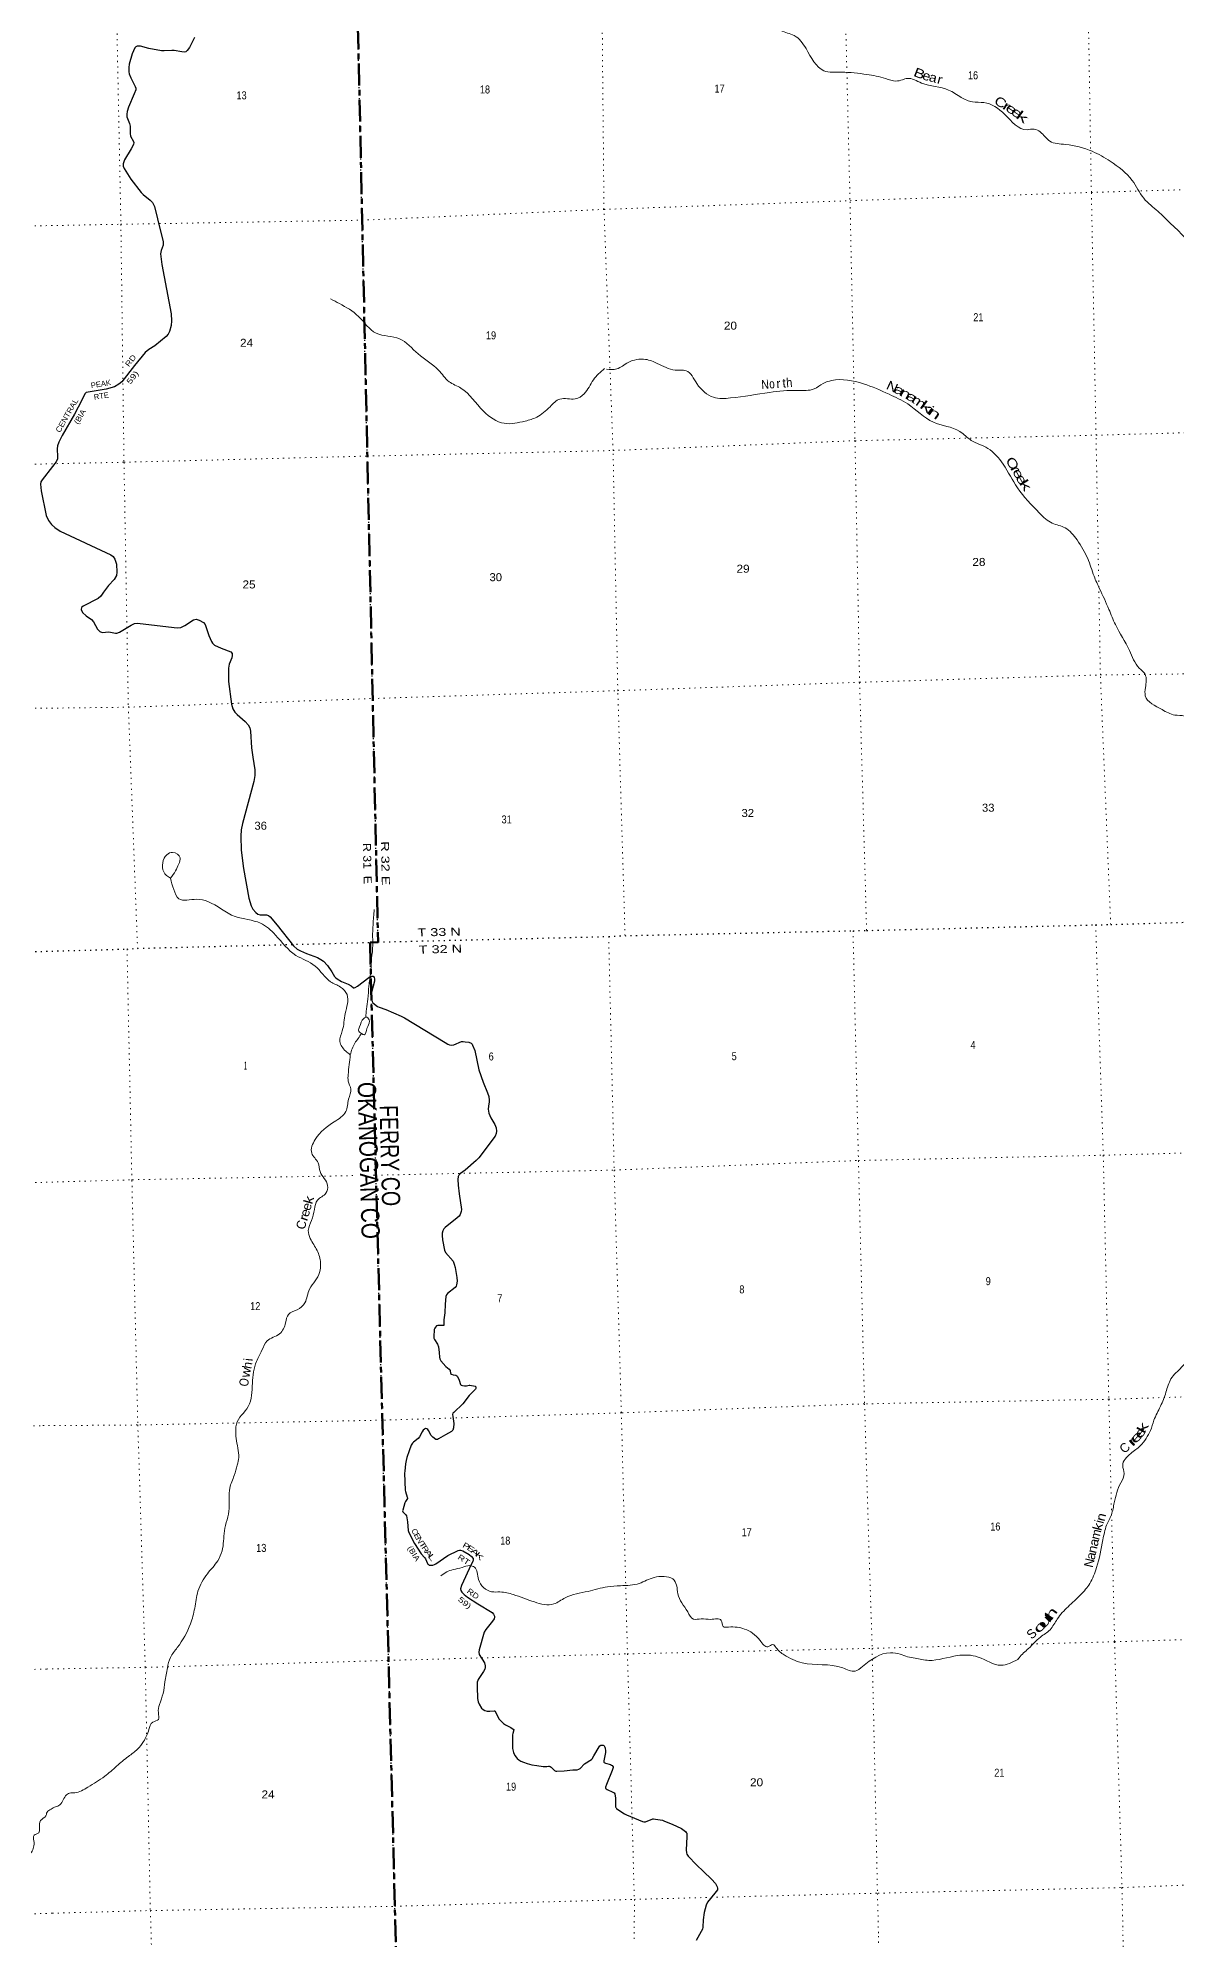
# Model space of a CAD drawing. Header units: feet. Extents: x 489137 to 739700, y 189004 to 379547.
# Drawn here: x 521522 to 546440, y 281920 to 323522 of the extents above; entities that cross this region are included whole.
import ezdxf
from ezdxf.enums import TextEntityAlignment as Align

# ---------------------------------------------------------------- set-up
doc = ezdxf.new("R2010")
doc.units = ezdxf.units.FT
doc.header["$LTSCALE"] = 80
doc.linetypes.add('DOTTED', pattern=[1.5, 0.3, -1.2])
doc.linetypes.add('LONG_DASH_SHORT_DASH', pattern=[9.9, 6, -1.2, 1.5, -1.2])
for name, color, linetype, lineweight in [('11', 7, 'LONG_DASH_SHORT_DASH', 60), ('29', 7, 'Continuous', 25), ('39', 7, 'Continuous', 13), ('6', 7, 'DOTTED', 25), ('7', 7, 'DOTTED', 13)]:
    doc.layers.add(name, color=color, linetype=linetype, lineweight=lineweight)
for name, color, linetype in [('12', 7, 'Continuous'), ('30', 7, 'Continuous'), ('41', 7, 'Continuous')]:
    doc.layers.add(name, color=color, linetype=linetype)

msp = doc.modelspace()

# ---------------------------------------------------------------- linework, layer by layer
at = {"layer": '11'}
msp.add_lwpolyline([(528434.47, 327715.85), (528960.59, 303748.52), (528785.33, 303738.9), (529352.81, 281749.95)], dxfattribs=at)
at = {"layer": '29'}
for points in [[(524670.33, 323224.33), (524496.67, 323251.9), (524450.75, 323250.27), (524281.39, 323240.34), (524221.71, 323239.76), (523944.73, 323295.26), (523764.8, 323342.94), (523692.02, 323342.94), (523659.67, 323326.75), (523639.46, 323306.52), (523578.26, 323179.52), (523518.16, 322950.47), (523509.47, 322880.28), (523510.07, 322784.58), (523518.16, 322736.03), (523549.77, 322655.52), (523645.7, 322465.01), (523659.67, 322428.53), (523659.67, 322388.07), (523627.74, 322304.86), (523502.19, 322013.75), (523469.64, 321916.71), (523461.55, 321860.06), (523467.57, 321796.47), (523526.24, 321653.71), (523539.61, 321593.01), (523537.68, 321437.46), (523546.46, 321378.58), (523609.13, 321256.19), (523615.2, 321236.97), (523607.11, 321192.46), (523560.8, 321099.02), (523415.71, 320859.73), (523384.73, 320769.65), (523384.73, 320721.09), (523406.62, 320669.6), (523554.27, 320432.42), (523780.98, 320140.49), (523819.54, 320100.39), (523976.3, 319976.61), (524023.58, 319922), (524066.91, 319834.38), (524136.57, 319568.23), (524258.1, 319066.26), (524262.15, 319013.66), (524256.8, 318994.9), (524213.63, 318872.05), (524201.31, 318803.15), (524227.7, 318569.83), (524431.98, 317492.57), (524444.11, 317334.55), (524431.98, 317233.4), (524399.63, 317103.92), (524371.32, 317045.25), (524324.06, 316994.08), (524077.07, 316789.61), (523942.72, 316707.41), (523862.93, 316640.81), (523630.09, 316360.09), (523352.87, 316001.1), (523291.73, 315948.77), (523194.69, 315896.17), (523015.78, 315843.98), (522616.48, 315778.84), (522576.05, 315766.7), (522547.96, 315742.88), (522481.04, 315601.22), (522319.5, 315296.74), (522051.29, 314827), (521977.63, 314684.4), (521949.32, 314603.48), (521937.9, 314534.29), (521945.28, 314364.76), (521945.28, 314316.21), (521915.08, 314252.81), (521888.78, 314218.04)], [(524945.98, 323536.08), (524836.66, 323318.23), (524787.79, 323247.85), (524755.44, 323223.58), (524726.31, 323215.44), (524670.33, 323224.33)], [(521888.78, 314218.04), (521835.1, 314147.04), (521610.59, 313856.53), (521585.42, 313814.5), (521577.33, 313761.9), (521586.64, 313617.41), (521697.89, 313078.09), (521747.15, 312966.85), (521814.16, 312882.23), (521888.67, 312813.1), (522003.89, 312733.35), (523112.14, 312214.6), (523162.34, 312179.9), (523202.78, 312123.26), (523240.62, 312015.12), (523247.26, 311840.03), (523235.13, 311767.2), (523186.86, 311682.08), (523061.22, 311546.45), (522956.03, 311401.44), (522895.48, 311316.07), (522840.53, 311264.14), (522505.72, 311097), (522474.97, 311065.21), (522466.88, 311024.75), (522493.23, 310959.25), (522571.98, 310883.24), (522689.28, 310800.49), (522733.75, 310753.67), (522826.15, 310589.19), (522871.22, 310539.22), (522926.98, 310517.99), (523067.99, 310530.97), (523216.07, 310505.84), (523247.26, 310506.86), (523303.87, 310523.04), (523558.85, 310677.3), (523631.38, 310713.2), (523700.12, 310721.3), (523877.18, 310704.53), (524565.96, 310621.49), (524646.28, 310630.27), (524734.19, 310673.79), (524920.78, 310795.38)], [(524920.78, 310795.38), (524977.84, 310808.29), (525050.27, 310785.76), (525143.62, 310739.51), (525181.86, 310697.45), (525259.06, 310451.76), (525313.45, 310318.72), (525337.71, 310284.33), (525383.71, 310244.07), (525524.9, 310174.27), (525738.01, 310094.17), (525768.3, 310057.55), (525770.36, 310017.29), (525762.64, 309966.48), (525705.66, 309827.13), (525687.83, 309741.76), (525685.51, 309448.87), (525751.25, 308950.37), (525782.48, 308850.01), (525826.52, 308777.31), (525875.48, 308728.63), (526054.07, 308573.21), (526122.13, 308498), (526154.48, 308437.31), (526170.71, 308363.22), (526190.49, 307998.42), (526218.25, 307789.37), (526261.85, 307516.27), (526263.66, 307393.44), (526246.46, 307259.28), (525994.17, 306341.81), (525964.45, 306203.9), (525956.36, 306066.33), (525965.32, 305755.2), (526014.21, 305359.1), (526134.51, 304707.01), (526182.79, 304536.93), (526221.74, 304463.69), (526283.87, 304391.27), (526332.4, 304354.86), (526378.39, 304343.95), (526519.67, 304346.85), (526566.91, 304330.58), (526601.76, 304297.2), (526753.86, 304120.76), (527112.78, 303665.01), (527193.95, 303592.89), (527262.38, 303555.77), (527398.32, 303501.05), (527632.9, 303412.29), (527711.2, 303369.65), (527763.77, 303329.19), (527853.65, 303236.22), (527946.22, 303096.07), (528010.42, 302993.36), (528030.63, 302969.09), (528063.32, 302944.66), (528162.01, 302885.69)], [(528162.01, 302885.69), (528303.6, 302828.88), (528373.76, 302790.73), (528423.07, 302747.6), (528437.34, 302745.58), (528461.95, 302755.84), (528507.77, 302784.94), (528757.58, 302973.58), (528788.06, 302991.86), (528816.26, 303002.64), (528836.77, 303004.7), (528851.64, 303002.12), (528864.57, 302993.03), (528878.31, 302975.44), (528884.46, 302942.6), (528884.97, 302920.55), (528881.07, 302894.36), (528822.92, 302676.84), (528819.85, 302649.13), (528828.05, 302476.73), (528832.15, 302446.97), (528836.23, 302433.8), (528846.51, 302418.24), (528951.71, 302338.35), (528983.42, 302323.32), (529127.68, 302269.86), (529466.43, 302128.34), (529542.41, 302087.22), (530427.01, 301547.09), (530484.77, 301515.71), (530523.74, 301501.34), (530566.81, 301495.18), (530619.07, 301500.98), (530786.27, 301569.07), (530822.83, 301572.04), (530870.36, 301567.02), (530944.2, 301554.7), (530994.45, 301535.21), (531018.03, 301515.71), (531030.34, 301495.18), (531076.02, 301373.33), (531166.38, 300952.74), (531260.26, 300679.48), (531353.98, 300448.58), (531381.07, 300368.43), (531392.93, 300287.64), (531391.33, 300255.55), (531373.89, 300156.01), (531371.39, 300093.69), (531385.17, 300007.21), (531426.59, 299904.7), (531513.97, 299756.45), (531545.15, 299684.99), (531552.85, 299613.66), (531548.23, 299560.82), (531522.96, 299498.3), (531163.67, 299028.23), (531108.72, 298968.72), (530867.06, 298760), (530761.67, 298685.48), (530729.87, 298649.57), (530716.06, 298618.96), (530705.26, 298557.21), (530710.66, 298431.26), (530733.69, 298238.09)], [(530733.69, 298238.09), (530784.22, 297895.32), (530779.35, 297855.05), (530755.51, 297790.65), (530735, 297753.71), (530695.01, 297712.8), (530430.43, 297506.4), (530401.71, 297473.56), (530376.86, 297428.51), (530360.69, 297377.1), (530360.69, 297327.84), (530369.46, 297234.72), (530411.97, 297009.73), (530439.12, 296955.12), (530601.38, 296765.4), (530628.35, 296698.79), (530648.33, 296626.75), (530687.48, 296407.3), (530689.88, 296333.47), (530675.91, 296251.8), (530666.3, 296221.61), (530647.84, 296194.93), (530481.7, 296061.53), (530457.09, 296032.8), (530440.48, 295994.74), (530430.98, 295825.15), (530419.51, 295639.39), (530399.87, 295481.77), (530397.61, 295363.72), (530271.01, 295363.2), (530241.74, 295351.41), (530217.12, 295326.78), (530202.77, 295304.2), (530190.53, 295271.43), (530180.21, 295115.38), (530184.31, 295084.6), (530195.32, 295057.62), (530264.3, 294949.14), (530284.77, 294895.27), (530297.35, 294766.3), (530302.24, 294669), (530311.97, 294629.27), (530337.11, 294584.85), (530443.85, 294461.39), (530517.6, 294404.24), (530537.06, 294377.77), (530545.37, 294313.31), (530564.77, 294295.47), (530606.08, 294281.76), (530660.15, 294273.91), (530682.9, 294262.51), (530699.12, 294243.13), (530733.45, 294162.91), (530733.45, 294162.91)], [(530733.45, 294162.91), (530762.7, 294072.78), (530770.39, 294063.03), (530782.61, 294053.88), (530808.33, 294047.64), (530852.94, 294041.99), (530880.12, 294039.43), (530897.79, 294041.14), (530951.39, 294056.36), (530971.39, 294057.9), (531085.67, 294033.32), (531093.42, 294027.12), (531098.55, 294018.91), (531100.6, 294000.44), (531100.6, 293984.02), (531091.96, 293968.84), (530957.12, 293827.99), (530816.36, 293648.74), (530617.04, 293460.72), (530599.12, 293440.14), (530592.97, 293413.46), (530597.17, 293369.68), (530619.92, 293216.62), (530610.16, 293119.65), (530594.18, 293071.04), (530570.41, 293041.98), (530432.94, 292968.21), (530285.32, 292879.84), (530261.74, 292868.55), (530249.94, 292863.93), (530235.07, 292864.44), (530223.22, 292868.83), (530161.23, 292915.75), (530123.95, 292952.38), (530060.93, 293066.62), (530048.43, 293086.1), (530027.92, 293100.47), (529999.2, 293106.62), (529989.46, 293104.05), (529973.97, 293095.83), (529948.44, 293071.22), (529925.7, 293036.74), (529865.89, 292921.91), (529835.33, 292888.36), (529736.16, 292807.49), (529724.55, 292796.23), (529714.11, 292784.4), (529687.45, 292741.3), (529640.33, 292621.7), (529592.08, 292475.51), (529575.15, 292406.26), (529564.58, 292334.28), (529545.41, 292176.39), (529543.08, 292132.26), (529554.48, 291761.16), (529558.23, 291727.44), (529600.28, 291605.33), (529602.33, 291588.91), (529602.33, 291575.57), (529594.12, 291552.99), (529560.28, 291509.89), (529547.39, 291480.62), (529499.78, 291321.07), (529498.75, 291303.63), (529503.64, 291284.38), (529567.98, 291215.9), (529580.71, 291194.52), (529605.4, 291067.71), (529621.82, 290873.67), (529632.48, 290833.99), (529760.59, 290589.39), (529900.74, 290369.14), (529975.77, 290287.32), (529999.72, 290254.37), (530041.77, 290155.86), (530053.04, 290140.97), (530064.33, 290129.18), (530078.69, 290120.97), (530115.6, 290115.84), (530156.62, 290118.92), (530196.48, 290132.61), (530223.28, 290146.62), (530488.69, 290325.79), (530710.5, 290435.4), (530742.19, 290445.25), (530762.7, 290445.25), (530813.97, 290432.93), (530953.18, 290353.59), (531006.77, 290305.69), (531041.64, 290260.53), (531044.51, 290231.62), (531031.38, 290194.86), (530998.39, 290134.22), (530789.94, 289673.7), (530767.82, 289602.75), (530774.15, 289566.57), (530794.49, 289528.86), (530841.66, 289475.5), (530916.08, 289414.95), (531143.23, 289273.85)], [(531143.23, 289273.85), (531454.56, 289080.47), (531488.76, 289045.53), (531507.35, 289002.42)], [(531507.35, 289002.42), (531509.27, 288983.96), (531499.01, 288944.96), (531467.34, 288892.98), (531319.55, 288714.07), (531280.34, 288650.63), (531170.59, 288265.95), (531165.72, 288213.29), (531174.98, 288167.14), (531286.73, 287980.85), (531304.16, 287916.73), (531304.16, 287879.79), (531295.96, 287844.89), (531267.19, 287792.98), (531150.65, 287620.07), (531141.1, 287595.53), (531132.9, 287556.54), (531131.03, 287454.39), (531137.98, 287202.27), (531153.41, 287131.69), (531173.92, 287076.28), (531227.59, 286991.5), (531261.09, 286958.27), (531298.49, 286935.86), (531351.33, 286923.38), (531405.59, 286921.02), (531498.46, 286934.24), (531511.31, 286929.53), (531519.52, 286921.32), (531539.04, 286884.29), (531614.24, 286752.04), (531671.29, 286687.35), (531708.21, 286652.46), (531752.04, 286624.57), (531865.37, 286565.41), (531919.47, 286533.42), (531928.18, 286523.68), (531930.19, 286513.73), (531908.7, 286435.43), (531904.31, 286404.47), (531901.01, 286147.6), (531905.35, 286109.91), (531909.21, 286081.92), (531923.05, 286020.87), (531952.34, 285957.14), (531980.48, 285915.17), (532006.12, 285889.51), (532038.94, 285861.81), (532086.09, 285833.66), (532141.49, 285809.47), (532221.48, 285781.76), (532324.73, 285753.81), (532433.25, 285733.02), (532575.33, 285714.47), (532624.5, 285711.99), (532653.22, 285714.05), (532687.06, 285721.23), (532704.59, 285720.06), (532726.03, 285715.07), (532745.51, 285701.73), (532791.68, 285654.53), (532822.43, 285623.74), (532848.39, 285610.83), (532873.7, 285608.35), (533034.2, 285617.11), (533220.33, 285638.07)], [(533220.33, 285638.07), (533315.7, 285643.24), (533355.24, 285653.26), (533379.28, 285667.86), (533476.03, 285769.73), (533510.55, 285795.11), (533596.97, 285841.8), (533627.46, 285864.89), (533643.87, 285883.36), (533685.49, 285943.75), (533795.87, 286146.85), (533813.59, 286168.14), (533832.56, 286178.91), (533861.79, 286182.51), (533882.61, 286180.18), (533902.81, 286172.24), (533910.5, 286164.54), (533925.17, 286140.34), (533931.52, 286115.8), (533935.62, 286058.34), (533933.68, 286017.36), (533901.27, 285837.2), (533900.04, 285819.23), (533903.32, 285807.44), (533909.47, 285798.2), (533936.52, 285783.35), (534045.7, 285754.41), (534069.45, 285743.82), (534081.76, 285734.58), (534106.47, 285706.72), (534108.42, 285690.45), (534080.48, 285627.72), (533958.36, 285317.55), (533936.66, 285259.98), (533938.42, 285242.65), (533948.97, 285227.14), (533976.92, 285208.82), (534100.33, 285153.81), (534124.33, 285136.84), (534138.84, 285115.94), (534157.35, 285023.36), (534159.2, 284991.12), (534152.53, 284846.94), (534154.58, 284833.6), (534160.08, 284819.61), (534166.88, 284810), (534179.19, 284795.63), (534228.97, 284759.91), (534350.45, 284681.72), (534396.99, 284657.02), (534748.86, 284512.92), (534773.48, 284505.74), (534789.39, 284504.38), (534810.9, 284506.26), (534829.88, 284512.92), (534954.99, 284565.26), (534974.99, 284568.85), (534989.13, 284569.34), (535032.93, 284565.26), (535181.14, 284537.36), (535229.31, 284521.65), (535395.56, 284449.15), (535599.91, 284354.77), (535660.54, 284315.91), (535688.23, 284291.28), (535705.24, 284269.28), (535713.86, 284253.31), (535718.99, 284229.71), (535719.72, 284172.61), (535702.54, 283887.92), (535708.74, 283824.36), (535714.89, 283795.63), (535743.42, 283751.22), (535929.93, 283559.77), (536079.92, 283414.3), (536254.2, 283252.97), (536344.55, 283151.18), (536383.52, 283079.35), (536389.67, 283050.62), (536384.3, 283016.46), (536328, 282945.17), (536170.22, 282742.76), (536139.05, 282682.61), (536099.22, 282520.72), (536071.5, 282360.99), (536066.01, 282197.5), (536058.44, 282158.86), (536032, 282104.28), (535918.86, 281906.7)]]:
    msp.add_lwpolyline(points, dxfattribs=at)
at = {"layer": '39'}
for points in [[(532609.03, 327815.36), (532942.41, 327522.93), (533284.32, 327258.3), (533748.51, 327121.93), (534496.52, 327121.78), (534845.36, 326990.72), (535117.51, 326768.87), (535435.71, 326481.43), (535866.7, 325873.3), (536483.01, 325631.45), (536851.09, 325456.38), (537084.53, 325162.86), (537114.71, 324830.07), (537276.57, 324486.3), (537643.86, 323836.21), (537774.63, 323693.83), (538066.55, 323575.55), (538324.04, 323290.68), (538715.66, 322806.93), (539098.55, 322773.71), (539653.66, 322724.43), (540066.13, 322637.35), (540291.9, 322580.14), (540432.71, 322609.81), (540539.16, 322638.65), (540852.92, 322537.07), (541442.82, 322385.54), (541721.61, 322224.49), (541964.56, 322125.24), (542215.58, 322111.08), (542672.61, 321851.24), (543159.72, 321517.34), (543317.12, 321529.22), (543447.93, 321469.72), (543658.99, 321266.61), (544000.31, 321196.01), (544586.17, 321044.39), (544979.51, 320827.48), (545460.6, 320406.52), (545712.42, 320020.46), (545865.75, 319864.47), (546020.47, 319734.79), (546316.3, 319452.88), (546647.93, 319111.18), (546878.18, 318866.09), (547302.54, 318789.41), (547645.99, 318545.02), (548002, 318367.65), (548276.26, 318226.7), (548513.25, 318038.37), (548854.48, 317886.91), (549253.25, 317696.42), (549489.1, 317386.78), (549914.95, 317162.57), (550527.03, 317013.6), (550966.83, 316882.71), (551272.12, 316797.09), (551540.09, 316581.21), (551641.37, 316476.02), (551702.81, 316453.17)], [(533918.26, 316291.77), (533671.44, 316045.29), (533470.52, 315739.27), (533275.02, 315629.44), (532941.54, 315625.45), (532723.15, 315458.48), (532431.5, 315227.08), (532180.77, 315144.22), (531723.04, 315094.78), (531265.86, 315360.68), (530774.7, 315864.27), (530516.6, 316005.61), (530284.13, 316258.73), (529834.93, 316613.76), (529430.76, 316945.61), (528920.43, 317066.72), (528531.61, 317433.31), (528116.52, 317714.37), (527924.04, 317816.86)], [(551946.54, 306537.17), (551573.57, 306800.87), (551279.24, 306935.27), (551227.38, 306990.61), (551278.8, 307038.34), (551212.89, 307089.31), (550981.59, 307124.16), (550585.42, 307290.46), (550219.4, 307548.45), (549948.5, 307717.77), (549556.28, 307888.21), (549163.91, 307979.82), (548537.56, 307964.72), (548243.53, 308002.1), (548062.45, 308135.18), (547689.75, 308249.49), (547178.41, 308413.02), (546944.22, 308569.08), (546783.3, 308619.78), (546605.68, 308692.3), (546392.9, 308713.45), (546113.11, 308832.03), (545748, 309136.53), (545749.87, 309312.43), (545740.85, 309605.3), (545614.32, 309739.7), (545400.84, 310128.71), (545092.24, 310691.28), (544950.83, 311025.43), (544745.96, 311477.31), (544626.25, 311749.32), (544487.58, 312138.11), (544253.51, 312542.8), (543992.41, 312809.38), (543713.05, 312909.77), (543428.72, 313133.35), (542950.55, 313685.77), (542637.05, 314199.71), (542301.23, 314547.36), (541939.22, 314722.57), (541687.94, 314916.62), (541110.93, 315121.02), (540549.55, 315517.81), (540142.16, 315730.33), (539578.67, 315961.32), (538881.55, 316031.43), (538701.11, 315968.46), (538501.81, 315848.44), (538140.72, 315815.48), (537527.17, 315772.39), (536670.93, 315648.66), (536302.62, 315664.03), (535937.66, 315962.48), (535700.47, 316243.78), (535463.55, 316260.31), (535069.88, 316406.46), (534815.1, 316493.29), (534432.6, 316425.45), (534183.23, 316286.03), (533959.05, 316276.59)], [(524417.98, 305143.57), (524271.15, 305281.52), (524250.21, 305481.13), (524338.95, 305659.12), (524467.15, 305708.7), (524631.64, 305593.41), (524598.5, 305457.18), (524529.38, 305303.92), (524417.98, 305143.57)], [(528353.35, 301282.74), (528169.19, 301460.22), (528126.02, 301574.39), (528179.07, 301808.12), (528242.83, 302185.62), (528281.48, 302598.9), (528138.06, 302763.22), (527920.99, 302879.26), (527583.26, 303222.83), (527163.22, 303457.28), (526718.01, 303899.32), (526386.25, 304162.18), (525834.93, 304306.55), (525234.73, 304635.7), (524988.95, 304684.35), (524604.57, 304695.3), (524490.64, 304894.68), (524417.98, 305143.57)], [(528695.35, 302108.82), (528705.52, 302281.67), (528738.69, 302500.78), (528760.27, 302782.26), (528797.53, 303084.33), (528820.51, 303392.13), (528846.03, 303677.75), (528841.83, 303853.5), (528851.38, 304130.65), (528877.87, 304460.77)], [(528596.98, 301747.45), (528534.67, 301816.7), (528557.13, 301892.03), (528649.73, 302078.2), (528715.87, 302102.03), (528770.43, 302018.45), (528717.72, 301855.47), (528654.23, 301720.53), (528596.98, 301747.45)], [(528353.18, 301281.16), (528452.38, 301537.79), (528526.75, 301640.65), (528597.19, 301747.35)], [(528353.35, 301282.74), (528307.15, 300847.04), (528308.46, 300707.6), (528365.24, 300531.1), (528315.85, 300313.62), (528257.71, 300039.34), (528002.23, 299816.9), (527586.9, 299430.93), (527509.14, 299131.92), (527647.65, 298918.98), (527692.65, 298728.04), (527857.68, 298420.73), (527821.13, 298258.15), (527634.82, 298102.06), (527568.93, 297898.33), (527505.93, 297658.3), (527434.31, 297440.29), (527479.02, 297261.47), (527626.72, 297002.26), (527704, 296729.23), (527588.09, 296334.3), (527460.91, 296157.4), (527360.97, 295855.83), (527188.66, 295706.15), (526999.03, 295604.55), (526938.72, 295421.18), (526807.02, 295179.49), (526533.83, 295021.3), (526421.42, 294818.48), (526299.87, 294575.01), (526212.21, 294097.89), (526119.26, 293588.3), (525861.67, 293200.06), (525848.16, 293088.56), (525852.94, 292888.57), (525913.39, 292473.63), (525878.96, 292307.06), (525813.65, 292079.09), (525717.17, 291801.87), (525703.49, 291358.87), (525600.05, 290865.2), (525547.79, 290429.35), (525451.83, 290214.8), (525226.13, 289930.42), (525020.94, 289549.51), (524949, 289175.85), (524858.05, 288836.1), (524569.21, 288317.74), (524418.8, 288097.83), (524351.41, 287871.84), (524298.09, 287565.34), (524257.6, 287313.72), (524180.55, 287069.3), (524154.44, 286892.82), (524155.94, 286745.3), (524034.04, 286685.76), (523947.03, 286519.94), (523831.88, 286262.48), (523696.47, 286091.44), (523498.05, 285935.06), (523240.35, 285720.65), (522980.78, 285500.13), (522610.52, 285258.76), (522328.29, 285140.78), (522209.28, 285129.82), (522125.72, 285073.23), (521977.18, 284859.44), (521882.99, 284824.82), (521782.3, 284763.84)], [(552090.59, 300644.28), (551849.82, 300652.62), (551730.28, 300579), (551546.18, 300499.77), (551209.2, 300388.56), (551056.08, 300281.78), (550970.94, 300206.96), (550895.81, 300051.53), (550789.21, 299943.85), (550594.48, 299886.6), (550451.32, 299701.23), (550330.34, 299688.2), (550131.08, 299651.06), (550027.23, 299513.13), (549905, 299382.84), (549804.33, 299111.58), (549731.7, 299020.89), (549679.56, 298918.56), (549594.89, 298908.44), (549602.26, 298769.14), (549565.7, 298691.45), (549416.14, 298689.87), (549380.7, 298565.71), (549355.64, 298429.68), (549241.73, 298289.48), (549226.16, 298179.96), (549152.71, 298038.72), (549123.56, 297904.61), (549056.85, 297735.23), (549027.52, 297524.31), (548919.64, 297301.38), (548769.64, 297233.08), (548527.58, 297041.29), (548451.73, 296916.16), (548388.77, 296759), (548296.61, 296554.64), (548276.43, 296299.47), (548198.89, 296075.26), (548058.91, 295926.35), (548023.08, 295818.35), (547805.7, 295693.85), (547655.52, 295463.85), (547377.97, 295149.91), (547125.91, 294868.94), (546912.66, 294740.5), (546762.82, 294666.14), (546541.64, 294446.55), (546309.16, 294192.32), (546198.87, 293900.61), (546078.86, 293592.5), (545936.54, 293287.89), (545859.06, 293061.66), (545764.15, 292887.56), (545638.51, 292730.91), (545428.3, 292560.09), (545252.68, 292295.11), (545287.09, 292124.13), (545211.09, 291920.16), (545067.86, 291484.15), (545005.39, 291221.89), (544901.69, 290993), (544820.36, 290673.7), (544681.28, 290063.95), (544531.89, 289716.72), (544335.53, 289473.47), (544056.82, 289208.02), (543820.64, 288939.56), (543662.48, 288705.32), (543452.03, 288544.6), (543193.13, 288295.8), (542985.71, 288092.71), (542958.82, 288054.64)], [(542958.82, 288054.65), (542591.39, 287927.56), (542091.79, 288107.54), (541634.15, 288138.96), (541009.92, 288034.97), (540709.64, 288080.28), (540545.06, 288114.72), (540386.01, 288171.52), (540170.97, 288202.72), (539561.53, 287903.02), (539396.2, 287799.99), (539129.68, 287870.38), (538237.53, 287980.25), (537845.16, 288156.75), (537669.61, 288312.2), (537597.15, 288383.23), (537491.18, 288334.18), (537318.08, 288471.5), (536980.59, 288720.07), (536625.75, 288764.07), (536510.2, 288777.45), (536468.62, 288909.86), (536239.63, 288932.63), (536027.1, 288943.68), (535861.47, 288937.67), (535736.42, 289094.34), (535520.83, 289487.34), (535491.95, 289680.69), (535411.89, 289816.21), (535218.55, 289870.16), (534998.7, 289848.69), (534676.3, 289719.64), (534267.15, 289667.33), (533980.63, 289644.25), (533554.41, 289545.03), (533056.42, 289403.66), (532806.9, 289270.3), (532381.34, 289312.6), (531920.57, 289475.32), (531628.12, 289530.93), (531446.04, 289536.65), (531158.67, 289802.6), (531068.84, 290073.65), (530967.71, 290107.38), (530799.16, 290068.83), (530605.57, 290021.71), (530463.28, 289969.77), (530335.99, 289881.81)], [(521782.3, 284763.84), (521733.02, 284739.66), (521693.36, 284635.53), (521576.97, 284531.36), (521553.05, 284367.04), (521535.65, 284261.49), (521434.01, 284210.25), (521431.21, 284086.92), (521424.81, 283947.31), (521375.17, 283838.88), (521180.66, 283710.37), (521064.21, 283608.21), (520931.25, 283519.75), (520911.29, 283434.35), (520845.83, 283313.36), (520770.41, 283339.61), (520617.91, 283226.38), (520562.06, 283123.84), (520432.21, 283069.82), (520253.51, 283030.64), (520104.13, 282951.85), (519937.55, 282836.22), (519774.05, 282757.04), (519605.02, 282657.5), (519495.83, 282662.64), (519390.58, 282595.14), (519277.15, 282531.46), (519190.12, 282462.42), (519175.33, 282334.72), (519210.29, 282234.63), (519163.62, 282166.69), (518952.48, 282055.92), (518995.57, 281954.02), (519070.32, 281800.45), (518944.69, 281663.69), (518849.95, 281657.09), (518827.17, 281601.92), (518787.77, 281564.48), (518707.36, 281500.16)]]:
    msp.add_spline(points, degree=3, dxfattribs=at)
at = {"layer": '6'}
for points in [[(528960.59, 303748.52), (528843.55, 309077.18), (528724.96, 314378.62), (528609.98, 319546.34), (528491.4, 325034.47), (528434.47, 327715.85)], [(521342.48, 303537.27), (523468.42, 303594.58), (523698.51, 303610.24), (528785.33, 303738.9), (528960.59, 303748.52), (534006.77, 303868.88), (534364.15, 303887.6), (539353.01, 303995.76), (539650.07, 304000.9), (544660.82, 304123.73), (544990.16, 304131.67), (549975.98, 304282.2), (550269, 304287.24), (551999.37, 304304.11)], [(529352.81, 281749.95), (529328.15, 282656.8), (529190.29, 288036.52), (529052.43, 293293.38), (528914.57, 298650.22), (528785.33, 303738.9)]]:
    msp.add_lwpolyline(points, dxfattribs=at)
at = {"layer": '7'}
for points in [[(534364.15, 303887.6), (534205.83, 309246.34), (534102.59, 314499.27), (533903.81, 319774.15), (533852.18, 325151.63), (533758.17, 327842.83)], [(539081.31, 327971.08), (539157.58, 325295.71), (539287.53, 319940.34), (539396.2, 314713.81), (539496.12, 309430.48), (539650.07, 304000.9)], [(544990.16, 304131.67), (544764.76, 309589.85), (544669.8, 314834.9), (544567.18, 320146.46), (544476.06, 325484.58), (544412.4, 328100.79)], [(523144.11, 327590.93), (523223.39, 324939.84), (523334.34, 319448.57), (523402.07, 314243.3), (523497.33, 308901.23), (523698.51, 303610.24)], [(520971.38, 319404.5), (523334.34, 319448.57), (528612.39, 319537.91), (533903.81, 319774.15), (539288.97, 319964.63), (544567.18, 320146.46), (549896.64, 320299.21), (551604.09, 320266.09)], [(521093.24, 314193.85), (523402.07, 314243.3), (528728.57, 314377.42), (534102.59, 314499.27), (539396.2, 314713.81), (544669.8, 314834.9), (549991.41, 314977.35), (551736.37, 314924.89)], [(521218.06, 308857.42), (523497.71, 308885.07), (528843.55, 309074.77), (534205.83, 309246.34), (539496.12, 309430.48), (544764.76, 309589.85), (550080.08, 309657.37), (551867.48, 309630.05)], [(544660.82, 304123.73), (544827.69, 299084.57), (544949.11, 293747.18), (545075.83, 288442.26), (545236.61, 283065.39), (545257.14, 282132.95)], [(534006.77, 303868.88), (534126.78, 298759.86), (534283.62, 293463.75), (534417.98, 288177.21), (534568.47, 282808.18), (534567.11, 281874.27)], [(539353.01, 303995.76), (539471.1, 298967.55), (539604.21, 293648.63), (539770.43, 288298.17), (539888.44, 282934.43), (539909.76, 282002.92)], [(523468.42, 303594.58), (523575.2, 298531.74), (523704.95, 293184.45), (523867.84, 287888.48), (523978.88, 282562.97), (524006.86, 281623.78)], [(528857.55, 298646.7), (528916.98, 298647.81), (534126.78, 298759.86), (539473.07, 298969.62), (544827.69, 299084.57), (550108.89, 299226.05), (552123.34, 299298.73)], [(521460.63, 298485.98), (523588.96, 298548.24), (528471.96, 298639.49)], [(552256.03, 293940.37), (550251.96, 293913.44), (544949.11, 293747.18), (539600.22, 293646.51), (534281.93, 293449.57), (529050.02, 293289.76), (523692.83, 293184.15), (521584.98, 293169.21)], [(497212.66, 292558.85), (502501.36, 292729.85), (507831.76, 292880.8), (513079.53, 292966.79), (518423.52, 293108.98), (521584.98, 293169.21)], [(521709.46, 287846.47), (523876.07, 287882.62), (529189.09, 288034.11), (534417.98, 288177.21), (539770.43, 288298.17), (545075.83, 288442.26), (550380.94, 288598.46), (552387.34, 288637.74)], [(521709.46, 287846.47), (518555.12, 287757.69), (513211.97, 287659.99), (507910.82, 287577.56), (502612.62, 287384.08), (497306.29, 287192.39)], [(521834.43, 282503.2), (523978.88, 282562.97), (529328.15, 282655.6), (534568.47, 282808.18), (539902.39, 282942.85), (545236.61, 283065.39), (550530.51, 283267.82), (552518.88, 283326.68)], [(497522.31, 281932.3), (502748.99, 282081.42), (508045.13, 282200.08), (513361.57, 282315.25), (518688.2, 282426.65), (521834.43, 282503.2)], [(546330.26, 236189.17), (546301.53, 240561.23), (546150.24, 245872.85), (545936.15, 251106.21), (545824.71, 256527.87), (545752.21, 261837.32), (545555.35, 267111.49), (545383.09, 272456.95), (545307.58, 277808.76), (545257.14, 282132.95)], [(539909.76, 282002.92), (539976.13, 277611.61), (540074.63, 272312.88), (540201.56, 267006.75), (540418.13, 261666.37), (540507.01, 256347.21), (540665.95, 251053.96), (540848.39, 245704.69), (540918.88, 240395.2), (540969.66, 236058.81)]]:
    msp.add_lwpolyline(points, dxfattribs=at)

# ---------------------------------------------------------------- texts
at = {"layer": '12'}
for s, width, p in [('OKANOGAN CO', 0.85, (528513.66, 300683.22)), ('FERRY CO', 0.8, (528992.21, 300176.12))]:
    msp.add_text(s, height=400, rotation=271.478, dxfattribs=dict(at, width=width)).set_placement(p)
at = {"layer": '30'}
for s, rotation, width, p in [('RD', 52.324, 1.2, (523594.72, 316428.81)), ('59)', 52.324, 1.35, (523637.29, 316061.91)), ('CENTRAL', 60.275, 1.1, (522205.3, 315237.92)), ('(BIA', 60.275, 1.1, (522488.33, 315209.22)), ('C', 294.037, 1.1, (529711.44, 290827.71)), ('E', 297.643, 1.3, (529769.48, 290723.84)), ('(BIA', 302.47, 1.15, (529692.8, 290342.01)), ('N', 297.643, 1.2, (529820.12, 290635.22)), ('T', 302.47, 1.6, (529888.38, 290530.78)), ('R', 302.47, 1.3, (529946.75, 290438.75)), ('A', 307.521, 1.6, (530020.23, 290337.43)), ('P', 331, 1.35, (530860.41, 290485.91)), ('E', 325.32, 1.45, (530954.93, 290426.52)), ('A', 320.209, 1.7, (531045.94, 290357.36)), ('K', 314.673, 1.75, (531138.56, 290272.11)), ('L', 306.012, 1.7, (530088.89, 290252.26)), ('RT', 326.32, 1.3, (530804.76, 290187.72)), ('RD', 324.152, 1.2, (531005.43, 289443.12)), ('59)', 320.867, 1.35, (530819.14, 289248.88))]:
    msp.add_text(s, height=120, rotation=rotation, dxfattribs=dict(at, width=width)).set_placement(p, align=Align.CENTER)
for s, p in [('PEAK', (522905.57, 315896.93)), ('RTE', (522915.93, 315635.18))]:
    msp.add_text(s, height=120, rotation=9.265, dxfattribs=at).set_placement(p, align=Align.CENTER)
at = {"layer": '41'}
for s, rotation, width, p in [('B', 338.74, 1.35, (540770.63, 322655.87)), ('e', 342.511, 1.15, (540933.7, 322600.85)), ('a', 345.511, 1.15, (541081.44, 322563.86)), ('r', 345.279, 1.2, (541230.29, 322520.52)), ('C', 330.155, 1.3, (542530.57, 322032.1)), ('r', 328.354, 1.7, (542665.32, 321949.72)), ('e', 326.083, 1.6, (542765.7, 321886.56)), ('e', 326.083, 1.6, (542882.7, 321807.92)), ('k', 323.651, 1.9, (542998.04, 321717.22)), ('N', 4.081, 0.85, (537436.33, 315846.77)), ('o', 3.954, 0.8, (537585.37, 315860.29)), ('h', 4.346, 0.9, (537965.18, 315888.44)), ('N', 335.145, 1.25, (540170.12, 315805.54)), ('a', 333.365, 1.5, (540320.56, 315733.97)), ('n', 331.533, 1.55, (540453.42, 315661.84)), ('a', 329.533, 1.6, (540591.26, 315582.17)), ('m', 324.512, 1.4, (540738.5, 315486.01)), ('k', 322.442, 1.95, (540896.4, 315376.68)), ('i', 322.442, 1.6, (540988.06, 315300.81)), ('n', 324.174, 1.8, (541079.22, 315236.11)), ('C', 303.48, 1.4, (542752.3, 314170.47)), ('r', 300.282, 1.65, (542823.39, 314053.22)), ('e', 299.491, 1.45, (542884.04, 313946.94)), ('e', 299.491, 1.45, (542953.98, 313819.75)), ('k', 303.468, 1.8, (543043.25, 313688.26)), ('e', 74.282, 1.1, (527457.78, 297798.25)), ('k', 73.739, 1.25, (527541.32, 298078.95)), ('e', 74.305, 1.1, (527496.39, 297934.76)), ('r', 71.155, 1.3, (527424.96, 297682.64)), ('O', 79.668, 0.85, (526126.62, 294100.77)), ('w', 79.72, 1.1, (526163.99, 294314.07)), ('r', 42.388, 2.15, (545529.98, 292759.04)), ('e', 46.75, 1.95, (545623.86, 292859)), ('k', 61.048, 1.65, (545776.06, 293076.3)), ('e', 51.773, 1.75, (545714.31, 292963.34)), ('n', 75.244, 1.15, (544872.07, 291146.09)), ('k', 75.241, 1.2, (544803.55, 290934.5)), ('n', 77.204, 1.1, (544685.57, 290444.84)), ('a', 77.204, 1.1, (544720.59, 290595.65)), ('a', 77.098, 1.1, (544652.54, 290300.08)), ('h', 54.591, 1.75, (543768.83, 289004.75)), ('o', 44.478, 2, (543511.35, 288708.37)), ('u', 48.117, 2.05, (543617.04, 288815.35)), ('t', 52.374, 1.7, (543703.61, 288921.87))]:
    msp.add_text(s, height=200, rotation=rotation, dxfattribs=dict(at, width=width)).set_placement(p, align=Align.CENTER)
for s, rotation, p in [('r', 3.954, (537726.9, 315867.18)), ('t', 3.954, (537851.95, 315877.72)), ('C', 74.491, (527378.1, 297536.9)), ('h', 80.459, (526199.24, 294475.18)), ('i', 84.459, (526219.68, 294603.61)), ('C', 44.369, (545365.62, 292614.47)), ('m', 76.179, (544761.24, 290768.26)), ('i', 75.38, (544835.37, 291045.97)), ('N', 77.098, (544618.2, 290146.89)), ('S', 43.763, (543328.17, 288546.83))]:
    msp.add_text(s, height=200, rotation=rotation, dxfattribs=at).set_placement(p, align=Align.CENTER)
at = {"layer": '6'}
for s, rotation, width, p in [('R 31  E', 271.258, 1.15, (528639.17, 305465.04)), ('R 32 E', 271.258, 1.35, (529034.62, 305467.85)), ('T 33 N', 1.366, 1.35, (530298.09, 303879.99)), ('T 32 N', 1.366, 1.35, (530326.41, 303505.79))]:
    msp.add_text(s, height=175, rotation=rotation, dxfattribs=dict(at, width=width)).set_placement(p, align=Align.CENTER)
at = {"layer": '7'}
for s, width, p in [('18', 0.85, (531299.98, 322309.96)), ('17', 0.85, (536433.29, 322329.89)), ('16', 0.85, (541978.2, 322619.77)), ('13', 0.85, (525974.91, 322181.71)), ('21', 0.85, (542095.17, 317328.63)), ('19', 0.85, (531432.22, 316931.8)), ('20', 1.1, (536670.44, 317144.17)), ('24', 1.1, (526084.23, 316768.13)), ('28', 1.1, (542106.97, 311975.07)), ('25', 1.1, (526138.2, 311482.57)), ('30', 1.05, (531535.76, 311641.74)), ('29', 1.1, (536946.57, 311826.66)), ('32', 1.05, (537050.15, 306483.46)), ('33', 1.05, (542310.68, 306599.38)), ('36', 1.05, (526392.7, 306205.17)), ('31', 0.85, (531774.02, 306342.78)), ('6', 0.85, (531435.61, 301158.13)), ('5', 0.85, (536752.71, 301163.84)), ('4', 0.85, (541980.07, 301412.03)), ('1', 0.4, (526062.44, 300959.36)), ('8', 0.85, (536921.28, 296063.85)), ('9', 0.85, (542310.94, 296242.77)), ('12', 0.85, (526274.1, 295696.12)), ('7', 0.85, (531624.84, 295869.78)), ('17', 0.85, (537026, 290751.83)), ('16', 0.85, (542466.26, 290875.9)), ('13', 0.85, (526405.65, 290408.11)), ('18', 0.85, (531744.21, 290567.78)), ('20', 1.1, (537242.53, 285280.9)), ('21', 0.85, (542554.05, 285490.64)), ('24', 1.1, (526554.36, 285015.12)), ('19', 0.85, (531871.4, 285184.71))]:
    msp.add_text(s, height=175, dxfattribs=dict(at, width=width)).set_placement(p, align=Align.CENTER)

doc.saveas('drawing.dxf')
